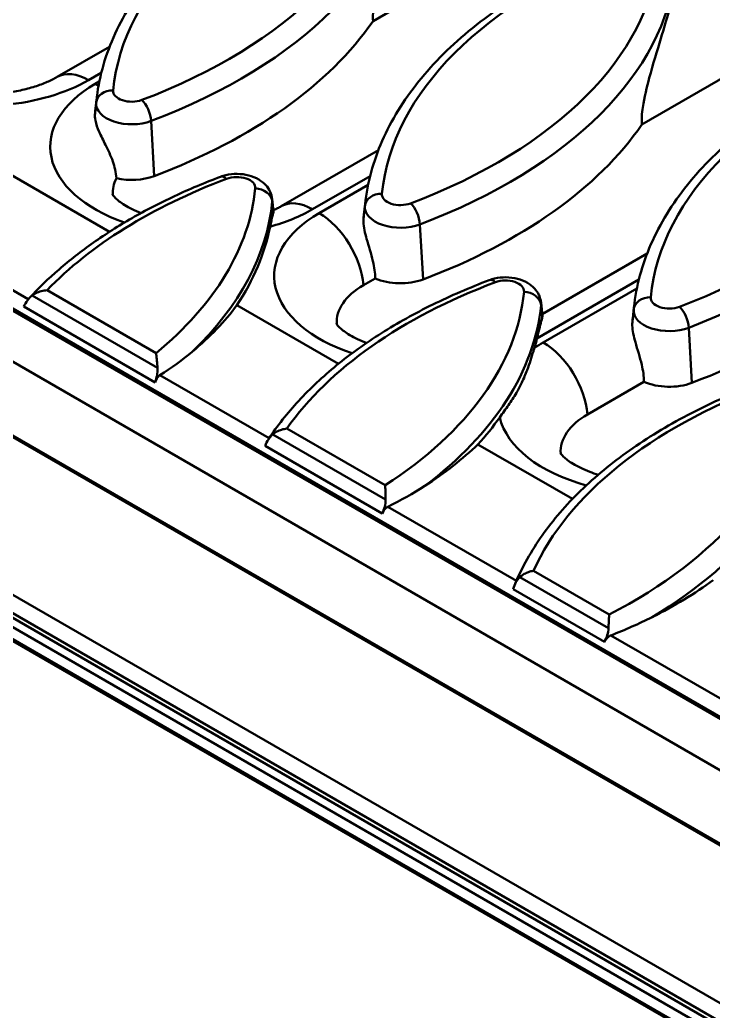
# Model space of a CAD drawing. Header units: millimetres. Extents: x 0 to 2219, y -32 to 1188.
# Drawn here: x 274.92 to 299.24, y 131.43 to 166.21 of the extents above; entities that cross this region are included whole.
import ezdxf

# ---------------------------------------------------------------- set-up
doc = ezdxf.new("R2010")
doc.units = ezdxf.units.MM
doc.header["$LTSCALE"] = 2
doc.layers.add('Sichtbar (ISO)', color=7, linetype='Continuous', lineweight=50)
doc.layers.add('Sichtbar schmal (ISO)', color=7, linetype='Continuous', lineweight=50)

msp = doc.modelspace()

# ---------------------------------------------------------------- linework, layer by layer
at = {"layer": 'Sichtbar (ISO)'}
for p, q in [((334.6797, 121.4207), (193.2583, 203.0704)), ((191.6027, 202.1623), (333.024, 120.5126)), ((190.5127, 192.9936), (331.9341, 111.344)), ((287.3063, 166.1702), (292.095, 168.935)), ((276.2278, 164.2088), (278.064, 165.269)), ((296.7344, 162.5413), (301.5231, 165.3061)), ((277.5991, 163.3751), (277.5614, 163.0246)), ((284.0845, 159.6727), (287.4921, 161.6401)), ((273.8433, 161.2126), (278.0621, 158.7769)), ((283.7697, 159.919), (283.8165, 159.4831)), ((287.0271, 159.7462), (286.9854, 159.3573)), ((293.2411, 155.8871), (296.9202, 158.0112)), ((286.9666, 156.9019), (287.381, 157.1411)), ((282.5305, 156.1971), (286.0911, 154.1413)), ((293.1978, 156.2902), (293.2482, 155.8211)), ((296.4552, 156.1174), (296.4135, 155.7284)), ((294.8233, 152.3658), (296.8091, 153.5123)), ((290.9846, 151.3161), (294.3016, 149.401))]:
    msp.add_line(p, q, dxfattribs=at)
for centre, major_axis, ratio, start_param, end_param in [((259.1995, 174.0618), (20.085, 0), 0.5773503, 5.3071144, 5.9067594), ((268.6276, 170.4329), (20.085, 0), 0.5773503, 5.2921002, 5.9067594), ((278.0556, 166.804), (20.085, 0), 0.5773503, 5.2921002, 5.9067594), ((278.8382, 161.4293), (-1.445, 0), 0.5773503, 1.191619, 2.1505075), ((281.3726, 160.1316), (-3.2, 0), 0.5773503, 5.9963213, 6.318229), ((263.9135, 160.272), (19.91, 0), 0.5773503, 5.9208095, 6.168364), ((287.4837, 163.1751), (20.085, 0), 0.5773503, 5.2921002, 5.9067594), ((289.2293, 155.5955), (-3.2, 0), 0.5773503, 5.4977871, 6.318229), ((288.2663, 157.8005), (-1.445, 0), 0.5773503, 0.9113221, 2.1505075), ((264.0057, 160.8183), (-19.8466, 1.2017), 0.5326124, 2.6264549, 2.8054483), ((273.3416, 156.6432), (19.91, 0), 0.5773503, 6.113211, 6.1429316), ((273.0134, 157.8434), (10.3072, 1.6171), 0.6032736, 5.3367001, 5.4932451), ((297.6944, 154.1716), (-1.445, 0), 0.5773503, 0.9113221, 2.1505075), ((273.3416, 156.6432), (19.91, 0), 0.5773503, 5.801332, 5.8919846), ((297.0861, 151.0594), (-3.2, 0), 0.5773503, 5.4977871, 6.318229), ((273.4339, 157.0532), (-19.8612, 1.2026), 0.5326124, 2.5125256, 2.685694), ((281.7134, 153.5347), (10.7357, 1.6535), 0.5599152, 5.2295173, 5.3837316), ((304.9175, 144.4824), (13.0155, -0.0372), 0.6083226, 2.8830023, 2.885362), ((282.862, 153.2882), (-19.8758, 1.2035), 0.5326124, 2.4003658, 2.5703714), ((290.1167, 149.3953), (11.3916, 1.4861), 0.5243692, 5.1494974, 5.3011104)]:
    msp.add_ellipse(centre, major_axis=major_axis, ratio=ratio, start_param=start_param, end_param=end_param, dxfattribs=at)
for points, knots in [([(286.6699, 172.5009), (285.6451, 172.1135), (284.6801, 171.67), (282.9018, 170.6833), (282.0885, 170.1401), (280.6412, 168.9682), (280.0073, 168.3395), (278.9437, 167.0132), (278.5141, 166.3153), (277.882, 164.8724), (277.6798, 164.1272), (277.5991, 163.3751)], [2.93590568, 2.93590568, 2.93590568, 2.93590568, 3.12174204, 3.12174204, 3.30757839, 3.30757839, 3.49341475, 3.49341475, 3.67925111, 3.67925111, 3.86508746, 3.86508746, 3.86508746, 3.86508746]), ([(288.2563, 170.1405), (288.1768, 169.8712), (288.0804, 169.546), (287.8441, 168.76), (287.6992, 168.288), (287.4851, 167.4997), (287.3879, 167.1141), (287.3224, 166.6671), (287.3096, 166.5546), (287.2986, 166.3474), (287.2995, 166.2521), (287.3063, 166.1702)], [-1.1741314, -1.1741314, -1.1741314, -1.1741314, -0.8282199, -0.8282199, -0.4165788, -0.4165788, -0.1554996, -0.1554996, -0.0777498, -0.0777498, -0.0059838, -0.0059838, -0.0059838, -0.0059838]), ([(296.098, 168.872), (295.0732, 168.4846), (294.1082, 168.0412), (292.3299, 167.0544), (291.5166, 166.5112), (290.0693, 165.3393), (289.4354, 164.7107), (288.3718, 163.3843), (287.9422, 162.6864), (287.3101, 161.2435), (287.1079, 160.4983), (287.0271, 159.7462)], [2.93590568, 2.93590568, 2.93590568, 2.93590568, 3.12174204, 3.12174204, 3.30757839, 3.30757839, 3.49341475, 3.49341475, 3.67925111, 3.67925111, 3.86508746, 3.86508746, 3.86508746, 3.86508746]), ([(297.6844, 166.5116), (297.6049, 166.2423), (297.5085, 165.9171), (297.2722, 165.1312), (297.1272, 164.6592), (296.9132, 163.8708), (296.816, 163.4852), (296.7505, 163.0383), (296.7377, 162.9257), (296.7266, 162.7185), (296.7276, 162.6232), (296.7344, 162.5413)], [-1.1741314, -1.1741314, -1.1741314, -1.1741314, -0.8282199, -0.8282199, -0.4165788, -0.4165788, -0.1554996, -0.1554996, -0.0777498, -0.0777498, -0.0059838, -0.0059838, -0.0059838, -0.0059838]), ([(305.5261, 165.2432), (304.5013, 164.8558), (303.5363, 164.4123), (301.758, 163.4256), (300.9446, 162.8823), (299.4974, 161.7105), (298.8635, 161.0818), (297.7999, 159.7554), (297.3703, 159.0575), (296.7382, 157.6146), (296.536, 156.8695), (296.4552, 156.1174)], [2.93590568, 2.93590568, 2.93590568, 2.93590568, 3.12174204, 3.12174204, 3.30757839, 3.30757839, 3.49341475, 3.49341475, 3.67925111, 3.67925111, 3.86508746, 3.86508746, 3.86508746, 3.86508746]), ([(274.3267, 163.6386), (274.3468, 163.6409), (274.3669, 163.6433), (274.5759, 163.6695), (274.76, 163.7009), (275.1123, 163.7767), (275.2805, 163.8212), (275.5949, 163.9203), (275.7411, 163.9749), (276.0061, 164.0894), (276.1248, 164.1494), (276.2278, 164.2088)], [5.69668272, 5.69668272, 5.69668272, 5.69668272, 5.71180925, 5.71180925, 5.85465326, 5.85465326, 5.99749728, 5.99749728, 6.14034129, 6.14034129, 6.28318531, 6.28318531, 6.28318531, 6.28318531]), ([(278.3034, 160.6543), (278.2893, 160.8584), (278.2422, 161.0566), (278.1056, 161.4488), (278.0139, 161.641), (277.8422, 161.9851), (277.7635, 162.1366), (277.6383, 162.4231), (277.5922, 162.5521), (277.5499, 162.7689), (277.5443, 162.8561), (277.5526, 162.9388)], [-2.90382517, -2.90382517, -2.90382517, -2.90382517, -2.75238147, -2.75238147, -2.58927548, -2.58927548, -2.45274921, -2.45274921, -2.33019585, -2.33019585, -2.2399322, -2.2399322, -2.2399322, -2.2399322]), ([(283.7697, 159.919), (283.7597, 160.0119), (283.7337, 160.1011), (283.6557, 160.2697), (283.6016, 160.3466), (283.4671, 160.4939), (283.3836, 160.5577), (283.1846, 160.676), (283.0666, 160.722), (282.8133, 160.7886), (282.6771, 160.8058), (282.4054, 160.8084), (282.27, 160.7941), (282.0763, 160.748), (282.0156, 160.7297), (281.9558, 160.7071)], [0.8473015, 0.8473015, 0.8473015, 0.8473015, 1.0461813, 1.0461813, 1.2705319, 1.2705319, 1.5560441, 1.5560441, 1.9290652, 1.9290652, 2.3395873, 2.3395873, 2.7469542, 2.7469542, 2.9359057, 2.9359057, 2.9359057, 2.9359057]), ([(281.9558, 160.7071), (281.3999, 160.4969), (280.8615, 160.2703), (279.8252, 159.7859), (279.3272, 159.5282), (278.3765, 158.9837), (277.9238, 158.697), (277.0683, 158.0969), (276.6654, 157.7834), (275.9138, 157.1322), (275.565, 156.7944), (275.2452, 156.4458)], [2.93590568, 2.93590568, 2.93590568, 2.93590568, 3.03672173, 3.03672173, 3.13753778, 3.13753778, 3.23835383, 3.23835383, 3.33916988, 3.33916988, 3.43998593, 3.43998593, 3.43998593, 3.43998593]), ([(278.1608, 160.0891), (278.1608, 160.0891), (278.1611, 160.0886), (278.1661, 160.0792), (278.1945, 160.0313), (278.338, 159.8908), (278.4481, 159.8018), (278.7506, 159.6165), (278.9435, 159.5202), (279.1685, 159.4333)], [4.19906285, 4.19906285, 4.19906285, 4.19906285, 4.2256869, 4.2256869, 4.45978834, 4.45978834, 4.68262114, 4.68262114, 4.90843296, 4.90843296, 4.90843296, 4.90843296]), ([(283.8112, 159.5321), (283.8141, 159.5335), (283.817, 159.5348), (283.8441, 159.5473), (283.8678, 159.5586), (283.9142, 159.5813), (283.9368, 159.5927), (283.9809, 159.6155), (284.0025, 159.6269), (284.0444, 159.6498), (284.0647, 159.6613), (284.0845, 159.6727)], [6.17007287, 6.17007287, 6.17007287, 6.17007287, 6.17332391, 6.17332391, 6.20078926, 6.20078926, 6.22825461, 6.22825461, 6.25571996, 6.25571996, 6.28318531, 6.28318531, 6.28318531, 6.28318531]), ([(283.8113, 159.4478), (283.8011, 159.4174), (283.7904, 159.381), (283.7532, 159.2417), (283.724, 159.1136), (283.6924, 158.9551)], [-1.21609444, -1.21609444, -1.21609444, -1.21609444, -1.12590236, -1.12590236, -0.91996796, -0.91996796, -0.91996796, -0.91996796]), ([(286.9752, 159.2596), (286.9776, 159.2834), (286.9801, 159.3069), (286.9835, 159.3393), (286.9844, 159.3483), (286.9854, 159.3573)], [0.709582647, 0.709582647, 0.709582647, 0.709582647, 0.73010989, 0.73010989, 0.738013886, 0.738013886, 0.738013886, 0.738013886]), ([(287.381, 157.1411), (287.3777, 157.3292), (287.3501, 157.5334), (287.2417, 158.0052), (287.1507, 158.2758), (287.052, 158.6259), (287.025, 158.7301), (286.9852, 158.9327), (286.973, 159.0312), (286.9692, 159.1658), (286.9708, 159.2131), (286.9752, 159.2596)], [0.04336489, 0.04336489, 0.04336489, 0.04336489, 0.19996601, 0.19996601, 0.39993202, 0.39993202, 0.47560066, 0.47560066, 0.55126929, 0.55126929, 0.59299387, 0.59299387, 0.59299387, 0.59299387]), ([(291.3839, 157.0782), (290.6928, 156.8169), (290.0289, 156.5302), (288.7653, 155.9094), (288.1657, 155.5754), (287.04, 154.8642), (286.5139, 154.4871), (285.5435, 153.6941), (285.0992, 153.2783), (284.3002, 152.413), (283.9454, 151.9634), (283.6391, 151.4998)], [2.93590568, 2.93590568, 2.93590568, 2.93590568, 3.06123269, 3.06123269, 3.18655971, 3.18655971, 3.31188673, 3.31188673, 3.43721374, 3.43721374, 3.56254076, 3.56254076, 3.56254076, 3.56254076]), ([(293.1978, 156.2902), (293.1878, 156.383), (293.1617, 156.4722), (293.0838, 156.6408), (293.0297, 156.7177), (292.8952, 156.865), (292.8117, 156.9288), (292.6127, 157.0471), (292.4947, 157.0932), (292.2414, 157.1598), (292.1052, 157.1769), (291.8335, 157.1795), (291.6981, 157.1652), (291.5044, 157.1191), (291.4437, 157.1008), (291.3839, 157.0782)], [0.8473015, 0.8473015, 0.8473015, 0.8473015, 1.0461813, 1.0461813, 1.2705319, 1.2705319, 1.5560441, 1.5560441, 1.9290652, 1.9290652, 2.3395873, 2.3395873, 2.7469542, 2.7469542, 2.9359057, 2.9359057, 2.9359057, 2.9359057]), ([(275.3472, 156.539), (275.3883, 156.5698), (275.4334, 156.5971), (275.5399, 156.6497), (275.6027, 156.673), (275.733, 156.7084), (275.8009, 156.7203), (275.8697, 156.726), (275.8706, 156.7261), (275.8715, 156.7261)], [0.39074514, 0.39074514, 0.39074514, 0.39074514, 0.43098813, 0.43098813, 0.4809599, 0.4809599, 0.53234121, 0.53234121, 0.53302709, 0.53302709, 0.53302709, 0.53302709]), ([(275.0551, 156.15), (275.091, 156.2274), (275.1349, 156.3052), (275.2266, 156.4293), (275.2866, 156.4927), (275.3472, 156.539)], [0.02841016, 0.02841016, 0.02841016, 0.02841016, 0.087676, 0.087676, 0.14449036, 0.14449036, 0.14449036, 0.14449036]), ([(286.0176, 155.553), (286.0176, 155.553), (286.0178, 155.5527), (286.0217, 155.5451), (286.0476, 155.5004), (286.1833, 155.3646), (286.2903, 155.2763), (286.5873, 155.0912), (286.7778, 154.9944), (287.0269, 154.8965), (287.0535, 154.8863), (287.0804, 154.8763)], [4.19906285, 4.19906285, 4.19906285, 4.19906285, 4.22111643, 4.22111643, 4.45064741, 4.45064741, 4.67400099, 4.67400099, 4.9002335, 4.9002335, 4.92668536, 4.92668536, 4.92668536, 4.92668536]), ([(293.2433, 155.7821), (293.2409, 155.774), (293.2385, 155.7656), (293.1971, 155.6202), (293.1467, 155.4082), (293.0793, 155.1312), (293.0679, 155.0846), (293.0561, 155.0362)], [0.70958265, 0.70958265, 0.70958265, 0.70958265, 0.73010989, 0.73010989, 1.0546565, 1.0546565, 1.11670002, 1.11670002, 1.11670002, 1.11670002]), ([(296.8091, 153.5123), (296.8057, 153.7003), (296.7782, 153.9046), (296.6698, 154.3763), (296.5788, 154.647), (296.4801, 154.997), (296.4531, 155.1012), (296.4133, 155.3038), (296.401, 155.4023), (296.3973, 155.5369), (296.3989, 155.5842), (296.4033, 155.6308)], [0.04336489, 0.04336489, 0.04336489, 0.04336489, 0.19996601, 0.19996601, 0.39993202, 0.39993202, 0.47560066, 0.47560066, 0.55126929, 0.55126929, 0.59299387, 0.59299387, 0.59299387, 0.59299387]), ([(296.4033, 155.6308), (296.4057, 155.6545), (296.4081, 155.6781), (296.4116, 155.7105), (296.4125, 155.7194), (296.4135, 155.7284)], [0.709582647, 0.709582647, 0.709582647, 0.709582647, 0.73010989, 0.73010989, 0.738013886, 0.738013886, 0.738013886, 0.738013886]), ([(279.6936, 154.5195), (279.6937, 154.5188), (279.6938, 154.5182), (279.703, 154.4565), (279.7118, 154.3854), (279.7277, 154.2329), (279.7349, 154.151), (279.7429, 154.0424), (279.7443, 154.0211), (279.7458, 153.9994)], [-0.00085051, -0.00085051, -0.00085051, -0.00085051, 0, 0, 0.07930364, 0.07930364, 0.15301084, 0.15301084, 0.17054122, 0.17054122, 0.17054122, 0.17054122]), ([(292.9647, 154.6987), (292.9525, 154.6581), (292.9404, 154.6175), (292.8653, 154.3695), (292.7943, 154.1475), (292.6547, 153.7765), (292.5951, 153.6329), (292.4674, 153.3619), (292.4041, 153.2415), (292.2473, 152.9725), (292.1542, 152.8318), (291.9597, 152.5532), (291.856, 152.4122), (291.7474, 152.2601)], [-4.26618003, -4.26618003, -4.26618003, -4.26618003, -4.22163564, -4.22163564, -3.99090017, -3.99090017, -3.83799471, -3.83799471, -3.69946469, -3.69946469, -3.52816137, -3.52816137, -3.35501844, -3.35501844, -3.35501844, -3.35501844]), ([(279.7458, 153.9994), (279.7507, 153.9133), (279.7435, 153.8149), (279.7135, 153.6552), (279.6888, 153.571), (279.6592, 153.4919)], [0.93262683, 0.93262683, 0.93262683, 0.93262683, 0.99891182, 0.99891182, 1.05783826, 1.05783826, 1.05783826, 1.05783826]), ([(279.6592, 153.4919), (279.6621, 153.4996), (279.6652, 153.5072), (279.6839, 153.5531), (279.7011, 153.5895), (279.743, 153.6602), (279.7684, 153.6931), (279.7995, 153.7208), (279.8024, 153.7232), (279.8065, 153.7266), (279.8078, 153.7277), (279.81, 153.7294), (279.811, 153.7302), (279.8128, 153.7316), (279.8137, 153.7323), (279.8158, 153.7339), (279.8171, 153.7348), (279.8214, 153.7379), (279.8245, 153.74), (279.8284, 153.7425), (279.8291, 153.743), (279.8299, 153.7435)], [-0.446746739, -0.446746739, -0.446746739, -0.446746739, -0.440426319, -0.440426319, -0.408599016, -0.408599016, -0.371711531, -0.371711531, -0.368062767, -0.368062767, -0.366431479, -0.366431479, -0.36521907, -0.36521907, -0.364091805, -0.364091805, -0.362551205, -0.362551205, -0.35870747, -0.35870747, -0.357789921, -0.357789921, -0.357789921, -0.357789921]), ([(300.812, 153.4493), (299.9923, 153.1394), (299.2107, 152.7937), (297.7408, 152.0367), (297.0523, 151.6254), (295.7833, 150.7445), (295.2028, 150.2749), (294.163, 149.2849), (293.7038, 148.7646), (292.919, 147.6822), (292.5934, 147.1201), (292.3405, 146.543)], [2.93590568, 2.93590568, 2.93590568, 2.93590568, 3.0845612, 3.0845612, 3.23321672, 3.23321672, 3.38187225, 3.38187225, 3.53052777, 3.53052777, 3.67918329, 3.67918329, 3.67918329, 3.67918329]), ([(283.786, 151.6668), (283.83, 151.7029), (283.8788, 151.7347), (283.9842, 151.79), (284.041, 151.8131), (284.1587, 151.8492), (284.2196, 151.862), (284.2815, 151.8694), (284.2823, 151.8695), (284.2832, 151.8696)], [0.38298223, 0.38298223, 0.38298223, 0.38298223, 0.42713138, 0.42713138, 0.47283396, 0.47283396, 0.5195031, 0.5195031, 0.52016002, 0.52016002, 0.52016002, 0.52016002]), ([(283.5213, 151.2621), (283.5516, 151.3425), (283.5902, 151.4241), (283.6736, 151.5533), (283.7288, 151.6189), (283.786, 151.6668)], [0.02899271, 0.02899271, 0.02899271, 0.02899271, 0.08903376, 0.08903376, 0.14441862, 0.14441862, 0.14441862, 0.14441862]), ([(293.8743, 151.0169), (293.8743, 151.0169), (293.8746, 151.0163), (293.8806, 151.0052), (293.9112, 150.9548), (294.0612, 150.8104), (294.1739, 150.7209), (294.482, 150.5347), (294.6786, 150.4381), (295.0011, 150.3159), (295.1002, 150.2819), (295.2039, 150.2502)], [4.19906285, 4.19906285, 4.19906285, 4.19906285, 4.22941946, 4.22941946, 4.46725346, 4.46725346, 4.68972108, 4.68972108, 4.91688208, 4.91688208, 5.01001926, 5.01001926, 5.01001926, 5.01001926]), ([(287.7311, 149.879), (287.7312, 149.8784), (287.7312, 149.8777), (287.7339, 149.823), (287.7363, 149.7601), (287.7403, 149.6241), (287.7421, 149.5508), (287.744, 149.4427), (287.7445, 149.4122), (287.745, 149.3811)], [-0.00079701, -0.00079701, -0.00079701, -0.00079701, 0, 0, 0.0700773, 0.0700773, 0.13623377, 0.13623377, 0.16112952, 0.16112952, 0.16112952, 0.16112952]), ([(287.745, 149.3811), (287.7455, 149.2982), (287.7331, 149.2043), (287.6946, 149.0497), (287.6646, 148.967), (287.6299, 148.89)], [0.93073261, 0.93073261, 0.93073261, 0.93073261, 0.99377659, 0.99377659, 1.05248697, 1.05248697, 1.05248697, 1.05248697]), ([(287.6299, 148.89), (287.6337, 148.8982), (287.6376, 148.9064), (287.6594, 148.9504), (287.6791, 148.9845), (287.7272, 149.0511), (287.7564, 149.0817), (287.7917, 149.1069), (287.7948, 149.109), (287.7994, 149.112), (287.8008, 149.1129), (287.8034, 149.1145), (287.8044, 149.1152), (287.8065, 149.1165), (287.8075, 149.1171), (287.8099, 149.1185), (287.8113, 149.1193), (287.8162, 149.1221), (287.8197, 149.124), (287.824, 149.1262), (287.8249, 149.1266), (287.8258, 149.127)], [-0.45210498, -0.45210498, -0.45210498, -0.45210498, -0.445186777, -0.445186777, -0.414490145, -0.414490145, -0.37812839, -0.37812839, -0.374590329, -0.374590329, -0.372998004, -0.372998004, -0.371810269, -0.371810269, -0.370702821, -0.370702821, -0.369184432, -0.369184432, -0.365371031, -0.365371031, -0.3644467, -0.3644467, -0.3644467, -0.3644467]), ([(292.4577, 146.6602), (292.5035, 146.7014), (292.5551, 146.7377), (292.659, 146.7959), (292.7104, 146.8187), (292.8165, 146.8555), (292.8712, 146.8692), (292.9269, 146.878), (292.9277, 146.8782), (292.9285, 146.8783)], [0.37614005, 0.37614005, 0.37614005, 0.37614005, 0.42365803, 0.42365803, 0.46560045, 0.46560045, 0.50818732, 0.50818732, 0.50881868, 0.50881868, 0.50881868, 0.50881868]), ([(292.2232, 146.2381), (292.2469, 146.3219), (292.2792, 146.4077), (292.3535, 146.5428), (292.4037, 146.6107), (292.4577, 146.6602)], [0.02997029, 0.02997029, 0.02997029, 0.02997029, 0.0913638, 0.0913638, 0.14559588, 0.14559588, 0.14559588, 0.14559588]), ([(292.3327, 146.525), (292.3313, 146.5218), (292.3298, 146.5185), (292.3276, 146.5134), (292.3269, 146.5116), (292.3256, 146.5087), (292.3251, 146.5074), (292.324, 146.505), (292.3235, 146.5038), (292.3223, 146.5011), (292.3217, 146.4996), (292.3195, 146.4944), (292.3178, 146.4907), (292.3104, 146.4734), (292.3043, 146.4592), (292.2979, 146.4439)], [-0.369997275, -0.369997275, -0.369997275, -0.369997275, -0.36525296, -0.36525296, -0.362832211, -0.362832211, -0.361171136, -0.361171136, -0.359550138, -0.359550138, -0.35760587, -0.35760587, -0.352805524, -0.352805524, -0.336174477, -0.336174477, -0.336174477, -0.336174477]), ([(292.2979, 146.4439), (292.2961, 146.4397), (292.2943, 146.4354), (292.2907, 146.4269), (292.2889, 146.4227), (292.2854, 146.4142), (292.2836, 146.4099), (292.2801, 146.4014), (292.2783, 146.3972), (292.2748, 146.3887), (292.273, 146.3844), (292.2713, 146.3802)], [3.6876802464, 3.6876802464, 3.6876802464, 3.6876802464, 3.688771128, 3.688771128, 3.6898620096, 3.6898620096, 3.6909528912, 3.6909528912, 3.6920437728, 3.6920437728, 3.6931346544, 3.6931346544, 3.6931346544, 3.6931346544]), ([(295.5862, 145.3438), (295.5862, 145.3433), (295.5862, 145.3427), (295.5837, 145.2938), (295.581, 145.2378), (295.5757, 145.116), (295.5729, 145.0502), (295.5689, 144.9428), (295.5675, 144.9047), (295.5662, 144.8655)], [-0.00075249, -0.00075249, -0.00075249, -0.00075249, 0, 0, 0.06249259, 0.06249259, 0.1222276, 0.1222276, 0.15329503, 0.15329503, 0.15329503, 0.15329503]), ([(295.5662, 144.8655), (295.5628, 144.7854), (295.5459, 144.6954), (295.4992, 144.5455), (295.4639, 144.4646), (295.4243, 144.3899)], [0.93695004, 0.93695004, 0.93695004, 0.93695004, 0.9973934, 0.9973934, 1.05608608, 1.05608608, 1.05608608, 1.05608608]), ([(295.4243, 144.3899), (295.4288, 144.3981), (295.4335, 144.4064), (295.4582, 144.4485), (295.4803, 144.4807), (295.5344, 144.5433), (295.5671, 144.5716), (295.6063, 144.5943), (295.61, 144.5964), (295.6154, 144.5992), (295.617, 144.6001), (295.6198, 144.6015), (295.621, 144.6021), (295.6234, 144.6032), (295.6245, 144.6038), (295.6271, 144.605), (295.6286, 144.6057), (295.6339, 144.6081), (295.6376, 144.6097), (295.6425, 144.6117), (295.6438, 144.6122), (295.645, 144.6126)], [-0.460787722, -0.460787722, -0.460787722, -0.460787722, -0.453613238, -0.453613238, -0.423505911, -0.423505911, -0.387472572, -0.387472572, -0.383741174, -0.383741174, -0.382107423, -0.382107423, -0.380906612, -0.380906612, -0.379799553, -0.379799553, -0.378300933, -0.378300933, -0.37463402, -0.37463402, -0.373457297, -0.373457297, -0.373457297, -0.373457297])]:
    msp.add_open_spline(points, degree=3, knots=knots, dxfattribs=at)
for points in [[(277.5526, 162.9388), (277.5554, 162.9675), (277.5584, 162.9961), (277.5614, 163.0247)], [(283.8165, 159.4831), (283.8175, 159.4735), (283.8159, 159.4616), (283.8113, 159.4478)], [(293.2482, 155.8211), (293.2493, 155.8104), (293.2476, 155.7972), (293.2433, 155.7821)]]:
    msp.add_open_spline(points, degree=3, dxfattribs=at)
at = {"layer": 'Sichtbar schmal (ISO)'}
for p, q in [((193.1583, 203.0605), (334.5797, 121.4108)), ((191.037, 199.8496), (332.4583, 118.2)), ((332.4656, 118.2558), (191.0443, 199.9054)), ((191.037, 194.3239), (332.4583, 112.6743)), ((190.7542, 193.834), (332.1755, 112.1844)), ((190.4713, 193.5074), (331.8927, 111.8578)), ((332.0341, 112.1027), (190.6127, 193.7524)), ((331.8927, 111.4355), (190.4713, 193.0852)), ((277.3278, 164.0998), (277.7742, 164.3576)), ((277.7039, 164.0481), (277.5607, 163.9654)), ((277.5923, 163.3087), (277.5526, 162.9388)), ((279.5218, 162.6655), (279.6297, 160.7314)), ((285.1845, 159.5638), (287.2023, 160.7287)), ((287.132, 160.4192), (285.4174, 159.4293)), ((283.7701, 159.8341), (283.8113, 159.4478)), ((287.0204, 159.6798), (286.9752, 159.2596)), ((288.9499, 159.0367), (289.0578, 157.1025)), ((275.2132, 156.4089), (271.2311, 158.708)), ((270.9281, 158.2359), (314.079, 133.3227)), ((293.0561, 155.0362), (296.6304, 157.0998)), ((275.8715, 156.7261), (279.6936, 154.5195)), ((296.5601, 156.7904), (293.2741, 154.8932)), ((275.3472, 156.539), (279.7458, 153.9994)), ((293.1982, 156.2052), (293.2433, 155.7821)), ((275.0551, 156.15), (279.6592, 153.4919)), ((296.4484, 156.051), (296.4033, 155.6308)), ((298.378, 155.4078), (298.4859, 153.4736)), ((283.6604, 151.5319), (279.8299, 153.7435)), ((284.2832, 151.8696), (287.7311, 149.879)), ((283.786, 151.6668), (287.745, 149.3811)), ((283.5213, 151.2621), (287.6299, 148.89)), ((292.3327, 146.525), (287.8258, 149.127)), ((292.9285, 146.8783), (295.5862, 145.3438)), ((292.4577, 146.6602), (295.5662, 144.8655)), ((292.2232, 146.2381), (295.4243, 144.3899)), ((301.282, 141.3581), (295.645, 144.6126))]:
    msp.add_line(p, q, dxfattribs=at)
for centre, major_axis, ratio, start_param, end_param in [((297.4489, 163.112), (-19.2902, 0), 0.5773503, 5.2921002, 6.2270729), ((268.6276, 172.7191), (19.2902, 0), 0.5773503, 5.2921002, 6.2270729), ((268.6276, 172.2719), (19.8879, 0), 0.5773503, 5.2921002, 6.2270729), ((306.877, 159.4831), (-19.2902, 0), 0.5773503, 5.2921002, 6.2270729), ((278.0556, 169.0902), (19.2902, 0), 0.5773503, 5.2921002, 6.2270729), ((278.0556, 168.643), (19.8879, 0), 0.5773503, 5.2921002, 6.2270729), ((316.3051, 155.8542), (-19.2902, 0), 0.5773503, 5.2921002, 6.2270729), ((287.4837, 165.4613), (19.2902, 0), 0.5773503, 5.2921002, 6.2270729), ((277.3278, 162.3036), (-1.1, 1.9053), 0.5773503, 5.4977871, 6.2831853), ((287.4837, 165.0141), (19.8879, 0), 0.5773503, 5.2921002, 6.2270729), ((273.5158, 166.3007), (5.3909, 0), 0.5773503, 4.8698388, 5.4977871), ((281.3726, 161.7646), (-5.3909, 0), 0.5773503, 5.4977871, 7.3106145), ((277.5607, 162.1691), (-1.1, 1.9053), 0.5773503, 5.4246718, 5.4977871), ((278.189, 163.2467), (-0.5972, 0.0581), 0.8152115, 4.7915366, 6.2750665), ((278.8382, 163.7155), (-0.6502, 0), 0.5773503, 6.2270729, 8.4336928), ((278.8382, 163.2683), (-1.2479, 0), 0.5773503, 6.2270729, 8.4336928), ((297.4489, 162.6648), (-19.8879, 0), 0.5773503, 6.221282, 6.2270729), ((279.1944, 162.9116), (0.2122, -0.5612), 0.4472624, 0.9563656, 2.4398955), ((282.168, 160.1458), (-0.2122, 0.5612), 0.4472624, 5.5814881, 6.2831853), ((282.5242, 160.3217), (0.6502, 0), 0.5773503, 6.2270729, 8.4336928), ((292.7348, 151.3181), (19.2902, 0), 0.5773503, 2.1505075, 2.6345647), ((263.9135, 160.9252), (19.2902, 0), 0.5773503, 5.6703756, 6.2270729), ((283.1734, 159.8107), (0.5972, -0.0581), 0.8152115, 0.1664141, 1.6499439), ((287.6171, 159.6178), (-0.5972, 0.0581), 0.8152115, 4.7915366, 6.2750665), ((288.2663, 160.0866), (-0.6502, 0), 0.5773503, 6.2270729, 8.4336928), ((263.9135, 160.478), (19.8879, 0), 0.5773503, 5.7421968, 6.2270729), ((282.5242, 159.8745), (1.2479, 0), 0.5773503, 6.2270729, 6.3450887), ((285.1845, 157.7675), (-1.1, 1.9053), 0.5773503, 5.4977871, 6.2831853), ((288.2663, 159.6394), (-1.2479, 0), 0.5773503, 6.2270729, 8.4336928), ((306.877, 159.0359), (-19.8879, 0), 0.5773503, 6.221282, 6.2270729), ((288.6225, 159.2827), (0.2122, -0.5612), 0.4472624, 0.9563656, 2.4398955), ((289.2293, 157.2285), (-5.3909, 0), 0.5773503, 5.4977871, 7.3398439), ((281.3726, 161.7646), (5.3909, 0), 0.5773503, 5.1572368, 5.4977871), ((285.4174, 157.633), (-1.1, 1.9053), 0.5773503, 4.0180256, 5.4977871), ((302.1629, 147.6892), (-19.2902, 0), 0.5773503, 5.2921002, 5.8984062), ((291.5961, 156.517), (-0.2122, 0.5612), 0.4472624, 5.5814881, 6.2831853), ((291.9523, 156.6928), (0.6502, 0), 0.5773503, 6.2270729, 8.4336928), ((273.3416, 157.2964), (19.2902, 0), 0.5773503, 5.5543507, 6.2270729), ((292.6014, 156.1819), (0.5972, -0.0581), 0.8152115, 0.1664141, 1.6499439), ((273.3416, 156.8492), (19.8879, 0), 0.5773503, 5.6284045, 6.2270729), ((291.9523, 156.2456), (1.2479, 0), 0.5773503, 6.2270729, 6.3450887), ((297.0452, 155.9889), (-0.5972, 0.0581), 0.8152115, 4.7915366, 6.2750665), ((297.6944, 156.4578), (-0.6502, 0), 0.5773503, 6.2270729, 8.4336928), ((297.6944, 156.0106), (-1.2479, 0), 0.5773503, 6.2270729, 8.4336928), ((316.3051, 155.407), (-19.8879, 0), 0.5773503, 6.221282, 6.2270729), ((298.0506, 155.6538), (0.2122, -0.5612), 0.4472624, 0.9563656, 2.4398955), ((297.0861, 152.6924), (-5.3909, 0), 0.5773503, 5.4977871, 5.5826734), ((293.2741, 153.0969), (-1.1, 1.9053), 0.5773503, 4.0180256, 5.4977871), ((311.591, 144.0604), (-19.2902, 0), 0.5773503, 5.2921002, 6.027387), ((282.7697, 153.6675), (19.2902, 0), 0.5773503, 5.4390873, 6.2270729), ((282.7697, 153.2203), (19.8879, 0), 0.5773503, 5.5162972, 6.2270729), ((297.0861, 152.6924), (-5.3909, 0), 0.5773503, 0.1393368, 1.1300856)]:
    msp.add_ellipse(centre, major_axis=major_axis, ratio=ratio, start_param=start_param, end_param=end_param, dxfattribs=at)

doc.saveas('drawing.dxf')
